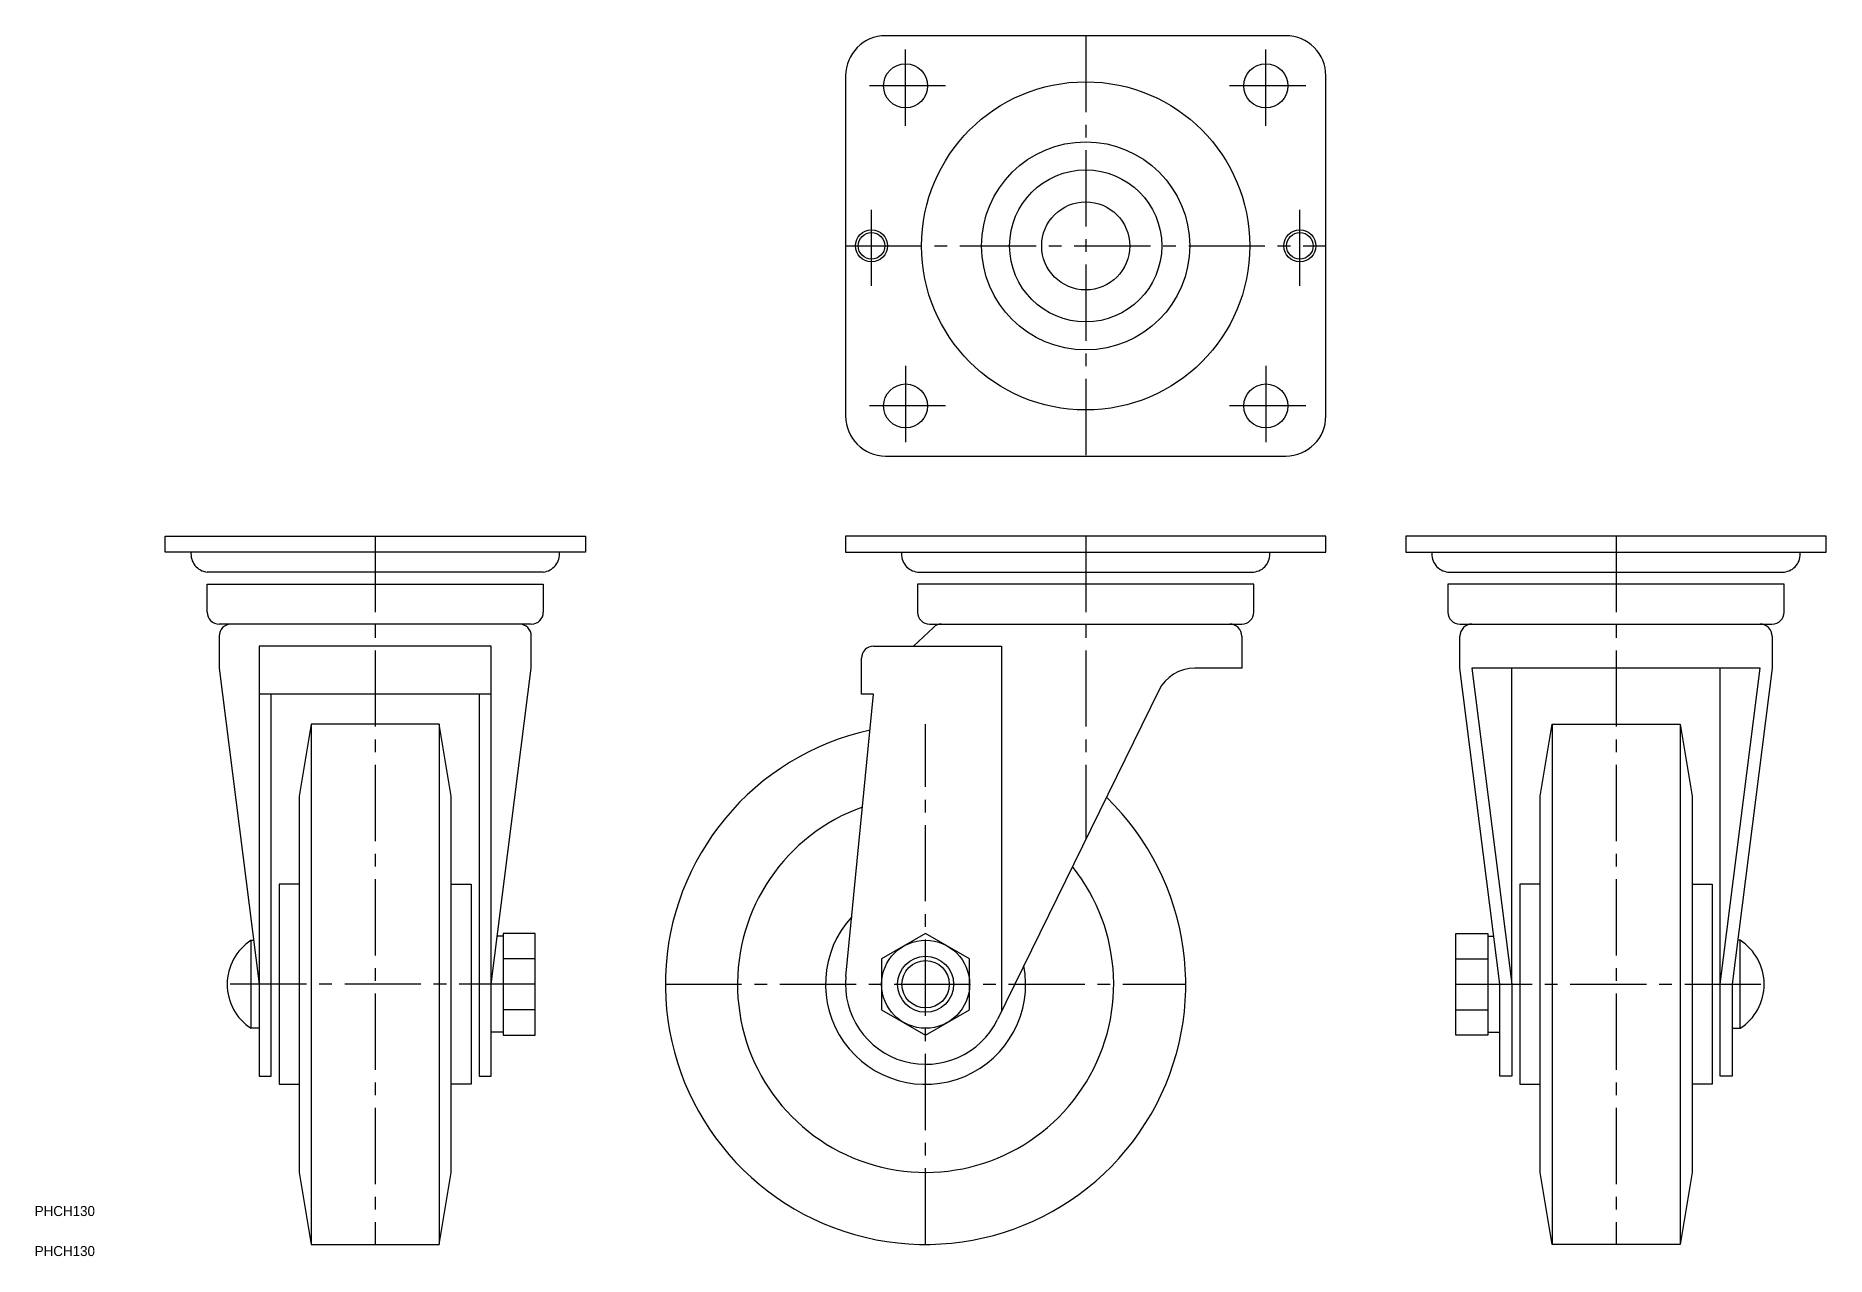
# Model space of a CAD drawing. Extents: x -40 to 408, y 0 to 305.
import ezdxf

# ---------------------------------------------------------------- set-up
doc = ezdxf.new("R2010")
doc.units = 0
doc.linetypes.add('CENTER2', pattern=[28.575, 19.05, -3.175, 3.175, -3.175])
doc.layers.get('0').update_dxf_attribs({"linetype": 'CONTINUOUS'})
doc.layers.add('CENTER', color=1, linetype='CENTER2')

msp = doc.modelspace()

# ---------------------------------------------------------------- linework, layer by layer
at = {"color": 7, "linetype": 'CONTINUOUS'}
for p, q in [((272.57, 304.91), (172.57, 304.91)), ((162.57, 294.91), (162.57, 209.91)), ((282.57, 209.91), (282.57, 294.91)), ((172.57, 199.91), (272.57, 199.91)), ((-7.43, 175.91), (-7.43, 179.91)), ((-7.43, 179.91), (97.57, 179.91)), ((97.57, 179.91), (97.57, 175.91)), ((282.57, 179.91), (162.57, 179.91)), ((162.57, 179.91), (162.57, 175.91)), ((282.57, 175.91), (282.57, 179.91)), ((407.57, 179.91), (302.57, 179.91)), ((302.57, 179.91), (302.57, 175.91)), ((407.57, 175.91), (407.57, 179.91)), ((97.57, 175.91), (-7.43, 175.91)), ((162.57, 175.91), (282.57, 175.91)), ((302.57, 175.91), (407.57, 175.91)), ((87.07, 170.91), (3.07, 170.91)), ((180.57, 170.91), (264.57, 170.91)), ((313.07, 170.91), (397.07, 170.91)), ((3.07, 160.91), (3.07, 167.91)), ((3.07, 167.91), (87.07, 167.91)), ((87.07, 167.91), (87.07, 160.91)), ((264.57, 167.91), (180.57, 167.91)), ((180.57, 167.91), (180.57, 160.91)), ((264.57, 160.91), (264.57, 167.91)), ((397.07, 167.91), (313.07, 167.91)), ((313.07, 167.91), (313.07, 160.91)), ((397.07, 160.91), (397.07, 167.91)), ((84.07, 157.91), (6.07, 157.91)), ((81.07, 157.91), (9.07, 157.91)), ((179.57, 152.41), (184.51, 157.08)), ((183.57, 157.91), (261.57, 157.91)), ((186.57, 157.91), (258.57, 157.91)), ((316.07, 157.91), (394.07, 157.91)), ((319.07, 157.91), (391.07, 157.91)), ((6.07, 154.91), (6.07, 146.91)), ((74.07, 152.41), (16.07, 152.41)), ((16.07, 152.41), (16.07, 44.91)), ((74.07, 44.91), (74.07, 152.41)), ((84.07, 146.91), (84.07, 154.91)), ((169.57, 152.41), (179.57, 152.41)), ((179.57, 152.41), (201.57, 152.41)), ((201.57, 152.41), (201.57, 61.23)), ((261.57, 154.91), (261.57, 146.91)), ((316.07, 146.91), (316.07, 154.91)), ((394.07, 154.91), (394.07, 146.91)), ((166.57, 140.41), (166.57, 149.41)), ((6.07, 146.91), (16.07, 67.91)), ((74.07, 67.91), (84.07, 146.91)), ((261.57, 146.91), (249.8, 146.91)), ((326.07, 67.91), (316.07, 146.91)), ((391.07, 146.91), (319.07, 146.91)), ((319.07, 146.91), (329.07, 67.91)), ((329.07, 67.91), (329.07, 146.91)), ((381.12, 68.28), (381.07, 146.91)), ((381.07, 67.91), (391.07, 146.91)), ((394.07, 146.91), (384.07, 67.91)), ((74.07, 140.41), (16.07, 140.41)), ((19.07, 44.91), (19.07, 140.41)), ((71.07, 140.41), (71.07, 44.91)), ((162.66, 69.85), (169.57, 140.41)), ((169.57, 140.41), (166.57, 140.41)), ((240.82, 141.31), (200.53, 59.1)), ((29.07, 132.91), (26.07, 114.91)), ((29.07, 132.91), (29.07, 2.91)), ((61.07, 132.91), (29.07, 132.91)), ((61.07, 132.91), (61.07, 2.91)), ((64.07, 114.91), (61.07, 132.91)), ((336.07, 114.91), (339.07, 132.91)), ((339.07, 132.91), (339.07, 2.91)), ((339.07, 132.91), (371.07, 132.91)), ((371.07, 132.91), (371.07, 2.91)), ((371.07, 132.91), (374.07, 114.91)), ((26.07, 114.91), (26.07, 20.91)), ((64.07, 20.91), (64.07, 114.91)), ((336.07, 20.91), (336.07, 114.91)), ((374.07, 114.91), (374.07, 20.91)), ((26.07, 92.91), (21.07, 92.91)), ((21.07, 92.91), (21.07, 42.91)), ((64.07, 92.91), (69.07, 92.91)), ((69.07, 92.91), (69.07, 42.91)), ((336.07, 92.91), (331.07, 92.91)), ((331.07, 92.91), (331.07, 42.91)), ((374.07, 92.91), (379.07, 92.91)), ((379.07, 92.91), (379.07, 42.91)), ((85.07, 80.61), (77.07, 80.61)), ((77.07, 80.61), (77.07, 55.2)), ((85.07, 55.2), (85.07, 80.61)), ((182.57, 80.61), (171.57, 74.26)), ((193.57, 74.26), (182.57, 80.61)), ((315.07, 80.61), (323.07, 80.61)), ((315.07, 55.2), (315.07, 80.61)), ((323.07, 80.61), (323.07, 55.2)), ((14.07, 56.91), (14.07, 78.91)), ((14.07, 78.91), (14.68, 78.91)), ((77.07, 79.91), (75.59, 79.91)), ((323.07, 79.91), (324.55, 79.91)), ((386.07, 78.91), (385.46, 78.91)), ((386.07, 56.91), (386.07, 78.91)), ((85.07, 74.26), (77.07, 74.26)), ((171.57, 74.26), (171.57, 61.55)), ((193.57, 61.55), (193.57, 74.26)), ((315.07, 74.26), (323.07, 74.26)), ((326.07, 44.91), (326.07, 67.91)), ((329.07, 67.91), (329.07, 44.91)), ((381.07, 44.91), (381.07, 67.91)), ((384.07, 67.91), (384.07, 44.91)), ((85.07, 61.55), (77.07, 61.55)), ((171.57, 61.55), (182.57, 55.2)), ((182.57, 55.2), (193.57, 61.55)), ((315.07, 61.55), (323.07, 61.55)), ((16.07, 56.91), (14.07, 56.91)), ((77.07, 55.91), (74.07, 55.91)), ((77.07, 55.2), (85.07, 55.2)), ((323.07, 55.2), (315.07, 55.2)), ((323.07, 55.91), (326.07, 55.91)), ((384.07, 56.91), (386.07, 56.91)), ((16.07, 44.91), (19.07, 44.91)), ((71.07, 44.91), (74.07, 44.91)), ((329.07, 44.91), (326.07, 44.91)), ((384.07, 44.91), (381.07, 44.91)), ((21.07, 42.91), (26.07, 42.91)), ((69.07, 42.91), (64.07, 42.91)), ((331.07, 42.91), (336.07, 42.91)), ((379.07, 42.91), (374.07, 42.91)), ((26.07, 20.91), (29.07, 2.91)), ((61.07, 2.91), (64.07, 20.91)), ((339.07, 2.91), (336.07, 20.91)), ((374.07, 20.91), (371.07, 2.91)), ((29.07, 2.91), (61.07, 2.91)), ((371.07, 2.91), (339.07, 2.91))]:
    msp.add_line(p, q, dxfattribs=at)
for centre, radius in [((177.57, 292.41), 5.5), ((267.57, 292.41), 5.5), ((222.57, 252.41), 41), ((222.57, 252.41), 26), ((222.57, 252.41), 19), ((222.57, 252.41), 11), ((169.07, 252.41), 3.32), ((276.07, 252.41), 3.32), ((177.57, 212.41), 5.5), ((267.57, 212.41), 5.5), ((182.57, 67.91), 11), ((182.57, 67.91), 5.92)]:
    msp.add_circle(centre, radius, dxfattribs=at)
at = {"color": 3, "linetype": 'CONTINUOUS'}
for centre, radius in [((169.07, 252.41), 4), ((276.07, 252.41), 4), ((182.57, 67.91), 7)]:
    msp.add_circle(centre, radius, dxfattribs=at)
at = {"color": 7, "linetype": 'CONTINUOUS'}
for centre, radius, start, end in [((172.57, 294.91), 10, 90, 180), ((272.57, 294.91), 10, 360, 90), ((172.57, 209.91), 10, 180, 270), ((272.57, 209.91), 10, 270, 0), ((3.57, 175.41), 4.53, 173.6598, 263.6599), ((86.57, 175.41), 4.53, 276.3401, 6.3402), ((181.07, 175.41), 4.53, 173.6598, 263.6599), ((264.07, 175.41), 4.53, 276.3401, 6.3402), ((313.57, 175.41), 4.53, 173.6598, 263.6599), ((396.57, 175.41), 4.53, 276.3401, 6.3402), ((6.07, 160.91), 3, 180, 270), ((9.07, 154.91), 3, 90, 180), ((81.07, 154.91), 3, 360, 90), ((84.07, 160.91), 3, 270, 0), ((183.57, 160.91), 3, 180, 270), ((186.57, 154.91), 3, 90, 133.4575), ((258.57, 154.91), 3, 360, 90), ((261.57, 160.91), 3, 270, 0), ((316.07, 160.91), 3, 180, 270), ((319.07, 154.91), 3, 90, 180), ((391.07, 154.91), 3, 360, 90), ((394.07, 160.91), 3, 270, 0), ((169.57, 149.41), 3, 90, 180), ((249.8, 136.91), 10, 90.0001, 153.8856), ((182.57, 67.91), 65, 102.3305, 45.9654), ((182.57, 67.91), 47, 109.5946, 38.7013), ((182.57, 67.91), 25, 137.5404, 10.7555), ((21.15, 67.91), 13.08, 122.779, 237.221), ((378.99, 67.91), 13.08, 302.779, 57.221), ((182.57, 67.91), 20, 174.4103, 333.8856)]:
    msp.add_arc(centre, radius, start, end, dxfattribs=at)
at = {"layer": 'CENTER'}
for p, q in [((222.57, 304.91), (222.57, 199.91)), ((177.57, 282.41), (177.57, 302.41)), ((267.57, 282.41), (267.57, 302.41)), ((187.57, 292.41), (167.57, 292.41)), ((277.57, 292.41), (257.57, 292.41)), ((169.07, 242.41), (169.07, 262.41)), ((276.07, 242.41), (276.07, 262.41)), ((162.57, 252.41), (282.57, 252.41)), ((177.57, 222.41), (177.57, 202.41)), ((267.57, 222.41), (267.57, 202.41)), ((187.57, 212.41), (167.57, 212.41)), ((277.57, 212.41), (257.57, 212.41)), ((45.07, 179.91), (45.07, 2.91)), ((222.57, 179.91), (222.57, 104.07)), ((355.07, 179.91), (355.07, 2.91)), ((182.57, 2.91), (182.57, 132.91)), ((85.07, 67.91), (8.07, 67.91)), ((117.57, 67.91), (247.57, 67.91)), ((315.07, 67.91), (392.07, 67.91))]:
    msp.add_line(p, q, dxfattribs=at)

# ---------------------------------------------------------------- texts
at = {"color": 7, "linetype": 'CONTINUOUS'}
for p in [(-40, 10), (-40, 0)]:
    msp.add_text('PHCH130', height=2.5, dxfattribs=at).set_placement(p)

doc.saveas('drawing.dxf')
